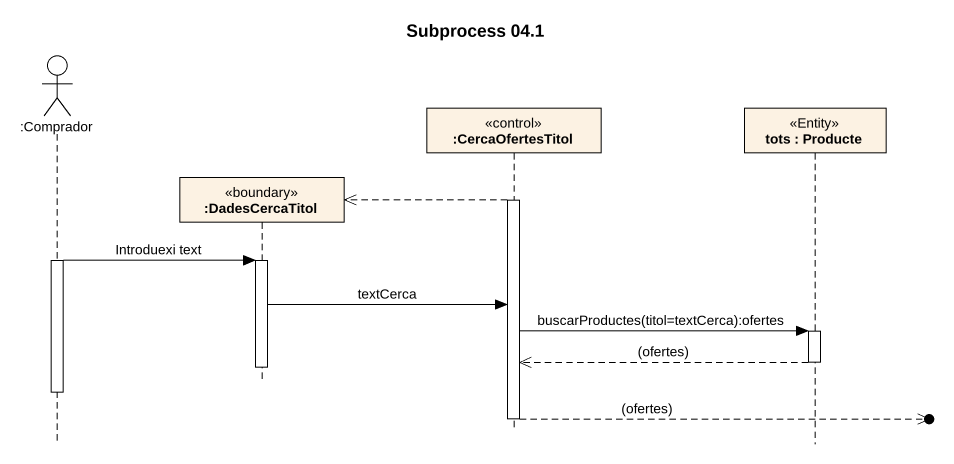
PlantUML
@startuml
title Subprocess 04.1
hide footbox
actor ":Comprador" as Comprador
participant ":DadesCercaTitol" as DadesCercaTitol <<boundary>>
participant ":CercaOfertesTitol" as CercaOfertesTitol <<control>>
participant "tots : Producte" as tots <<Entity>>

activate CercaOfertesTitol
CercaOfertesTitol -->> DadesCercaTitol **
activate Comprador
Comprador -> DadesCercaTitol : Introduexi text
activate DadesCercaTitol
DadesCercaTitol -> CercaOfertesTitol : textCerca
CercaOfertesTitol -> tots : buscarProductes(titol=textCerca):ofertes
activate tots
tots -->> CercaOfertesTitol : (ofertes)
deactivate tots
deactivate DadesCercaTitol
deactivate Comprador
CercaOfertesTitol -->>o] : (ofertes)
deactivate CercaOfertesTitol
@enduml
